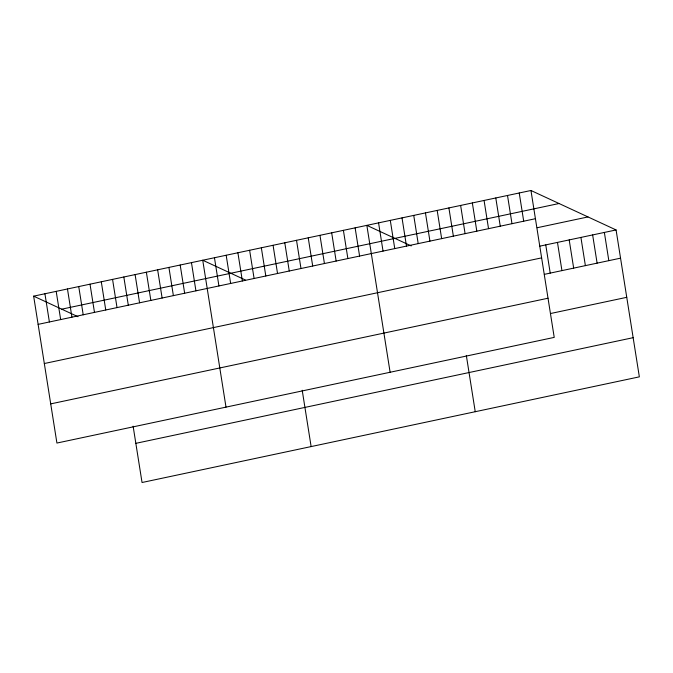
<?xml version="1.0" encoding="UTF-8"?>
<svg xmlns="http://www.w3.org/2000/svg" width="673" height="673" viewBox="0 0 673 673"><rect width="100%" height="100%" fill="white"/><g stroke="black" fill="none" stroke-linecap="round" stroke-linejoin="round"><path stroke-width="1.01" d="M530.955 190.493L554.224 337.392L56.919 443.053L33.65 296.154L530.955 190.493L616.081 229.947L639.35 376.846L142.045 482.507L133.119 426.186M61.739 309.176L559.053 203.515M38.117 324.369L535.422 218.708M537.197 227.726L587.992 216.933M539.889 246.141L616.081 229.947M44.325 363.529L541.63 257.868M544.356 274.348L620.556 258.163M50.711 403.884L548.024 298.223M550.564 313.517L626.756 297.323M135.837 443.339L633.15 337.678M411.22 245.931L366.844 225.362L390.113 372.262M245.3 279.96L202.733 260.232L226.002 407.123M33.65 296.154L78.026 316.722M604.362 232.437L608.829 260.653M592.644 234.936L597.111 263.143M580.917 237.426L585.384 265.633M569.198 239.916L573.665 268.123M557.471 242.406L561.938 270.613M545.753 244.896L550.22 273.103M519.236 192.991L523.703 221.198M507.509 195.481L511.985 223.688M495.791 197.971L500.258 226.178M484.072 200.461L488.539 228.669M472.345 202.952L476.812 231.159M460.626 205.442L465.093 233.649M448.899 207.932L453.366 236.139M466.322 355.394L475.239 411.708M437.181 210.422L441.648 238.629M425.454 212.912L429.929 241.119M413.735 215.402L418.202 243.609M402.017 217.892L406.484 246.099M390.29 220.382L394.757 248.589M378.571 222.872L383.038 251.088M355.125 227.853L359.592 256.068M343.398 230.343L347.874 258.558M331.68 232.833L336.147 261.048M319.961 235.323L324.428 263.538M308.234 237.813L312.701 266.028M296.515 240.311L300.982 268.519M284.788 242.802L289.255 271.009M302.211 390.264L311.128 446.578M273.07 245.292L277.537 273.499M261.343 247.782L265.81 275.989M249.624 250.272L254.091 278.479M237.897 252.762L242.373 280.969M226.178 255.252L230.646 283.459M214.46 257.742L218.927 285.949M191.46 262.63L195.927 290.837M180.187 265.019L184.654 293.235M168.915 267.417L173.382 295.624M157.642 269.814L162.117 298.021M146.369 272.203L150.845 300.419M135.105 274.601L139.572 302.808M123.832 276.998L128.299 305.206M112.559 279.388L117.026 307.603M101.287 281.785L105.754 309.992M90.014 284.183L94.481 312.39M78.741 286.572L83.208 314.787M67.468 288.969L71.935 317.185M56.196 291.367L60.663 319.574M44.923 293.764L49.39 321.972"/></g></svg>
